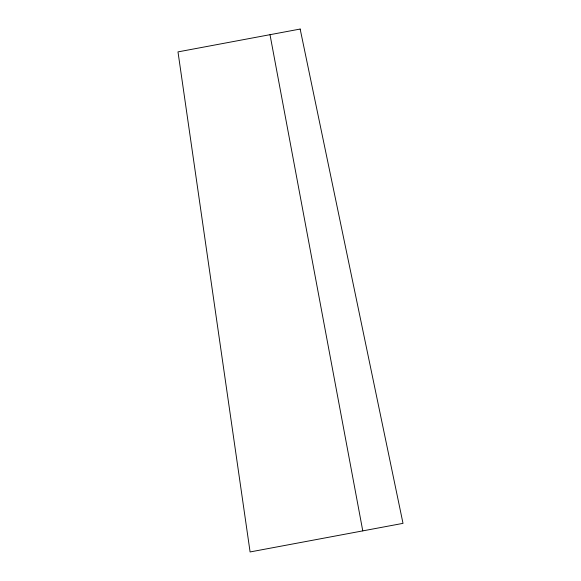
<?xml version="1.0" encoding="UTF-8"?>
<svg xmlns="http://www.w3.org/2000/svg" width="581" height="581" viewBox="0 0 581 581"><rect width="100%" height="100%" fill="white"/><g stroke="black" fill="none" stroke-linecap="round" stroke-linejoin="round"><path stroke-width="0.87" d="M270.005 34.686L362.776 530.881M300.159 29.05L177.989 51.891L250.091 551.95L403.011 523.358L300.159 29.05"/></g></svg>
